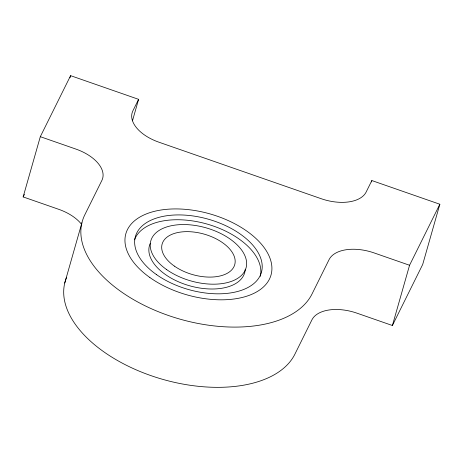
<?xml version="1.0" encoding="UTF-8"?>
<svg xmlns="http://www.w3.org/2000/svg" width="463" height="463" viewBox="0 0 463 463"><rect width="100%" height="100%" fill="white"/><g stroke="black" fill="none" stroke-linecap="round" stroke-linejoin="round"><path stroke-width="0.69" d="M81.76 224.59A37.735 21.043 15.9 0 0 58.656 209.293L23.15 196.925L40.31 136.683L70.602 75.66L138.599 99.337L132.482 120.802M70.006 77.738L70.602 75.66M64.756 283.015L81.916 222.772M371.459 181.947L371.853 180.558L439.85 204.241L422.69 264.477L392.398 325.506L356.892 313.144A37.735 21.043 15.9 0 0 311.923 319.852L294.885 354.178A120.745 67.343 15.9 0 1 153.369 376.454A120.745 67.343 15.9 0 1 66.487 277.644M392.398 325.506L409.558 265.264L439.85 204.241M23.15 196.925L24.423 194.356M138.599 99.337L132.922 110.779A37.735 21.043 15.9 0 0 158.959 142.216L321.2 198.708A37.735 21.043 15.9 0 0 366.169 192L371.853 180.558M40.31 136.683L75.816 149.051A37.735 21.043 15.9 0 1 101.854 180.483L84.816 214.809A120.745 67.343 15.9 0 0 168.144 315.396A120.745 67.343 15.9 0 0 312.045 293.936L329.083 259.61A37.735 21.043 15.9 0 1 374.058 252.902L409.558 265.264M134.513 239.851A65.503 36.536 15.9 0 1 207.615 224.214A65.503 36.536 15.9 0 1 260.27 276.336M245.251 269.182A49.506 27.612 15.9 0 1 190.727 286.088A49.506 27.612 15.9 0 1 150.191 243.579M149.867 277.516A75.469 42.092 15.9 0 0 270.479 276.683A75.469 42.092 15.9 0 0 174.95 208.923A75.469 42.092 15.9 0 0 149.867 277.516M156.309 274.484A65.503 36.536 15.9 0 0 260.976 273.714A65.503 36.536 15.9 0 0 178.006 214.919A65.503 36.536 15.9 0 0 156.309 274.484M174.401 266.121A37.735 21.043 15.9 0 0 234.521 265.345A37.735 21.043 15.9 0 0 186.375 231.65A37.735 21.043 15.9 0 0 174.401 266.121M166.709 269.651A49.506 27.612 15.9 0 0 245.731 268.91A49.506 27.612 15.9 0 0 182.85 224.555A49.506 27.612 15.9 0 0 166.709 269.651"/></g></svg>
